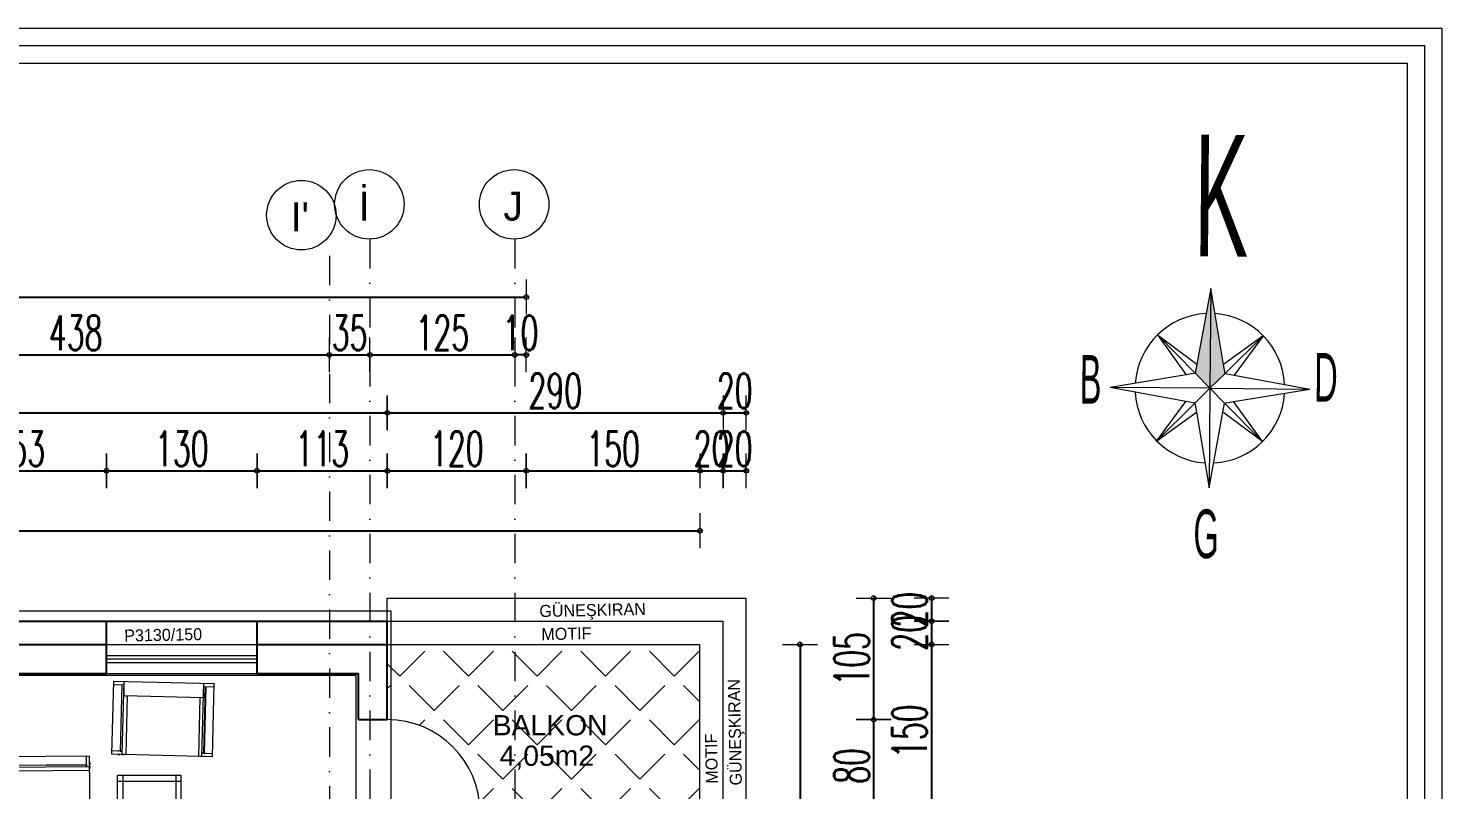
# Model space of a CAD drawing. Header units: millimetres. Extents: x -16104 to 67872, y -88009 to 12107.
# Drawn here: x 23420 to 24640, y -5610 to -4952 of the extents above; entities that cross this region are included whole.
import ezdxf

# ---------------------------------------------------------------- set-up
doc = ezdxf.new("R2010")
doc.units = ezdxf.units.MM
doc.linetypes.add('ACAD_ISO07W100', pattern=[3, 0, -3])
doc.linetypes.add('DASHDOTX2', pattern=[50.8, 25.4, -12.7, 0, -12.7])
doc.layers.get('0').update_dxf_attribs({"color": 241})
for name, color, linetype, lineweight in [('AKS', 1, 'ACAD_ISO07W100', 5), ('akslar', 144, 'Continuous', 20), ('bacas', 11, 'Continuous', 5), ('balkon', 6, 'Continuous', 5), ('c05', 32, 'Continuous', 13), ('duvar', 123, 'Continuous', 25), ('emsal&kolon', 1, 'Continuous', 5), ('kapı', 3, 'Continuous', 5), ('MEKAN ADI', 31, 'Continuous', 5), ('OLCU', 54, 'Continuous', 13), ('PAFTA ADI', 41, 'Continuous', 5), ('pencere', 5, 'Continuous', 5), ('POZ', 36, 'Continuous', 18), ('SıVA', 40, 'Continuous', 9), ('tefriş', 30, 'Continuous', 5), ('ÇİZGİ', 253, 'Continuous', 18), ('ÖLÇÜ', 252, 'Continuous', 20)]:
    doc.layers.add(name, color=color, linetype=linetype, lineweight=lineweight)
doc.styles.add('DIM', font='Txttw.shx', dxfattribs={"width": 0.6})
doc.styles.add('M2', font='stylu.ttf', dxfattribs={"height": 10})
doc.styles.add('MEKAN ADI', font='stylu.ttf', dxfattribs={"width": 0.5, "height": 25})
doc.dimstyles.new('50', dxfattribs={"dimscale": 0, "dimtxt": 30, "dimasz": 1, "dimexe": 0, "dimexo": 2, "dimgap": 4, "dimtad": 1, "dimdec": 0, "dimzin": 0, "dimdsep": 46, "dimtxsty": 'DIM', "dimblk1": 'DOT', "dimblk2": 'DOT', "dimsah": 1, "dimcen": 1.5, "dimdle": 3, "dimse1": 1, "dimse2": 1, "dimclrd": 256, "dimclre": 9, "dimclrt": 256, "dimadec": 0, "dimazin": 0, "dimtfac": 0.24, "dimtdec": 0, "dimtix": 1, "dimtmove": 2, "dimatfit": 3, "dimldrblk": 'DOT', "dimfxl": 0, "dimtolj": 1, "dimtzin": 15, "dimarcsym": 0})

# ---------------------------------------------------------------- blocks, each defined once
blk = doc.blocks.new('DOT')
for p, q in [((0, 15), (0, -15)), ((-2, 0), (0, 0)), ((2, 0), (0, 0))]:
    blk.add_line(p, q)
blk.add_circle((0, 0), 2)
blk = doc.blocks.new('*D7012')
at = {"layer": 'Defpoints', "color": 0, "transparency": 16777216}
for p in [(23617.3, -5334.6), (23487.3, -5384.6), (23617.3, -5384.6)]:
    blk.add_point(p, dxfattribs=at)
at = {"layer": 'OLCU', "lineweight": -2, "transparency": 16777216}
blk.add_line((23488.3, -5334.6), (23616.3, -5334.6), dxfattribs=at)
at = {"layer": 'OLCU', "lineweight": -2, "transparency": 16777216, "rotation": 180}
blk.add_blockref('DOT', (23487.3, -5334.6), dxfattribs=at)
at = {"layer": 'OLCU', "lineweight": -2, "transparency": 16777216}
blk.add_blockref('DOT', (23617.3, -5334.6), dxfattribs=at)
at = {"layer": 'OLCU', "transparency": 16777216, "insert": (23552.3, -5315.6), "char_height": 30, "attachment_point": 5, "style": 'DIM'}
blk.add_mtext('\\A1;130', dxfattribs=at)
blk = doc.blocks.new('*D7013')
at = {"layer": 'Defpoints', "color": 0, "transparency": 16777216}
for p in [(23729.8, -5334.6), (23617.3, -5384.6), (23729.8, -5384.6)]:
    blk.add_point(p, dxfattribs=at)
at = {"layer": 'OLCU', "lineweight": -2, "transparency": 16777216}
blk.add_line((23618.3, -5334.6), (23728.8, -5334.6), dxfattribs=at)
at = {"layer": 'OLCU', "lineweight": -2, "transparency": 16777216, "rotation": 180}
blk.add_blockref('DOT', (23617.3, -5334.6), dxfattribs=at)
at = {"layer": 'OLCU', "lineweight": -2, "transparency": 16777216}
blk.add_blockref('DOT', (23729.8, -5334.6), dxfattribs=at)
at = {"layer": 'OLCU', "transparency": 16777216, "insert": (23673.6, -5315.6), "char_height": 30, "attachment_point": 5, "style": 'DIM'}
blk.add_mtext('\\A1;113', dxfattribs=at)
blk = doc.blocks.new('*D7014')
at = {"layer": 'Defpoints', "color": 0, "transparency": 16777216}
for p in [(21919.8, -5284.6), (23729.8, -5284.6), (23729.8, -5319.6)]:
    blk.add_point(p, dxfattribs=at)
at = {"layer": 'OLCU', "lineweight": -2, "transparency": 16777216}
blk.add_line((21920.8, -5284.6), (23728.8, -5284.6), dxfattribs=at)
at = {"layer": 'OLCU', "lineweight": -2, "transparency": 16777216, "rotation": 180}
blk.add_blockref('DOT', (21919.8, -5284.6), dxfattribs=at)
at = {"layer": 'OLCU', "lineweight": -2, "transparency": 16777216}
blk.add_blockref('DOT', (23729.8, -5284.6), dxfattribs=at)
at = {"layer": 'OLCU', "transparency": 16777216, "insert": (22824.8, -5265.6), "char_height": 30, "attachment_point": 5, "style": 'DIM'}
blk.add_mtext('\\A1;1810', dxfattribs=at)
blk = doc.blocks.new('*D7021')
at = {"layer": 'Defpoints', "color": 0, "transparency": 16777216}
for p in [(23241.8, -5234.6), (23679.7, -5234.6), (23679.7, -5234.6)]:
    blk.add_point(p, dxfattribs=at)
at = {"layer": 'OLCU', "lineweight": -2, "transparency": 16777216}
blk.add_line((23242.8, -5234.6), (23678.7, -5234.6), dxfattribs=at)
at = {"layer": 'OLCU', "lineweight": -2, "transparency": 16777216, "rotation": 180}
blk.add_blockref('DOT', (23241.8, -5234.6), dxfattribs=at)
at = {"layer": 'OLCU', "lineweight": -2, "transparency": 16777216}
blk.add_blockref('DOT', (23679.7, -5234.6), dxfattribs=at)
at = {"layer": 'OLCU', "transparency": 16777216, "insert": (23460.7, -5215.6), "char_height": 30, "attachment_point": 5, "style": 'DIM'}
blk.add_mtext('\\A1;438', dxfattribs=at)
blk = doc.blocks.new('*D7022')
at = {"layer": 'Defpoints', "color": 0, "transparency": 16777216}
for p in [(23714.8, -5234.6), (23839.8, -5234.6), (23839.8, -5234.6)]:
    blk.add_point(p, dxfattribs=at)
at = {"layer": 'OLCU', "lineweight": -2, "transparency": 16777216}
blk.add_line((23715.8, -5234.6), (23838.8, -5234.6), dxfattribs=at)
at = {"layer": 'OLCU', "lineweight": -2, "transparency": 16777216, "rotation": 180}
blk.add_blockref('DOT', (23714.8, -5234.6), dxfattribs=at)
at = {"layer": 'OLCU', "lineweight": -2, "transparency": 16777216}
blk.add_blockref('DOT', (23839.8, -5234.6), dxfattribs=at)
at = {"layer": 'OLCU', "transparency": 16777216, "insert": (23777.3, -5215.6), "char_height": 30, "attachment_point": 5, "style": 'DIM'}
blk.add_mtext('\\A1;125', dxfattribs=at)
blk = doc.blocks.new('*D7023')
at = {"layer": 'Defpoints', "color": 0, "transparency": 16777216}
for p in [(23839.8, -5234.6), (23849.8, -5269.6), (23839.8, -6316.8)]:
    blk.add_point(p, dxfattribs=at)
at = {"layer": 'OLCU', "lineweight": -2, "transparency": 16777216}
for p, q in [((23838.8, -5234.6), (23837.8, -5234.6)), ((23849.8, -5234.6), (23839.8, -5234.6)), ((23850.8, -5234.6), (23851.8, -5234.6))]:
    blk.add_line(p, q, dxfattribs=at)
blk.add_blockref('DOT', (23839.8, -5234.6), dxfattribs=at)
at = {"layer": 'OLCU', "lineweight": -2, "transparency": 16777216, "rotation": 180}
blk.add_blockref('DOT', (23849.8, -5234.6), dxfattribs=at)
at = {"layer": 'OLCU', "transparency": 16777216, "insert": (23844.8, -5215.6), "char_height": 30, "attachment_point": 5, "style": 'DIM'}
blk.add_mtext('\\A1;10', dxfattribs=at)
blk = doc.blocks.new('*D7024')
at = {"layer": 'Defpoints', "color": 0, "transparency": 16777216}
for p in [(23849.8, -5184.6), (21799.8, -5219.6), (23849.8, -5219.6)]:
    blk.add_point(p, dxfattribs=at)
at = {"layer": 'OLCU', "lineweight": -2, "transparency": 16777216}
blk.add_line((21800.8, -5184.6), (23848.8, -5184.6), dxfattribs=at)
at = {"layer": 'OLCU', "lineweight": -2, "transparency": 16777216, "rotation": 180}
blk.add_blockref('DOT', (21799.8, -5184.6), dxfattribs=at)
at = {"layer": 'OLCU', "lineweight": -2, "transparency": 16777216}
blk.add_blockref('DOT', (23849.8, -5184.6), dxfattribs=at)
at = {"layer": 'OLCU', "transparency": 16777216, "insert": (22824.8, -5165.6), "char_height": 30, "attachment_point": 5, "style": 'DIM'}
blk.add_mtext('\\A1;2050', dxfattribs=at)
blk = doc.blocks.new('*D7050')
at = {"layer": 'Defpoints', "color": 0, "transparency": 16777216}
for p in [(24099.8, -5549.6), (24149.8, -5549.6), (24099.8, -5629.6)]:
    blk.add_point(p, dxfattribs=at)
at = {"layer": 'OLCU', "lineweight": -2, "transparency": 16777216}
blk.add_line((24149.8, -5628.6), (24149.8, -5550.6), dxfattribs=at)
for p, rotation in [((24149.8, -5549.6), 90), ((24149.8, -5629.6), 270)]:
    blk.add_blockref('DOT', p, dxfattribs=dict(at, rotation=rotation))
at = {"layer": 'OLCU', "transparency": 16777216, "insert": (24130.8, -5589.6), "char_height": 30, "attachment_point": 5, "rotation": 90, "style": 'DIM'}
blk.add_mtext('\\A1;80', dxfattribs=at)
blk = doc.blocks.new('*D7051')
at = {"layer": 'Defpoints', "color": 0, "transparency": 16777216}
for p in [(24099.8, -5444.6), (24149.8, -5444.6), (24099.8, -5549.6)]:
    blk.add_point(p, dxfattribs=at)
at = {"layer": 'OLCU', "lineweight": -2, "transparency": 16777216}
blk.add_line((24149.8, -5548.6), (24149.8, -5445.6), dxfattribs=at)
for p, rotation in [((24149.8, -5444.6), 90), ((24149.8, -5549.6), 270)]:
    blk.add_blockref('DOT', p, dxfattribs=dict(at, rotation=rotation))
at = {"layer": 'OLCU', "transparency": 16777216, "insert": (24130.8, -5497.1), "char_height": 30, "attachment_point": 5, "rotation": 90, "style": 'DIM'}
blk.add_mtext('\\A1;105', dxfattribs=at)
blk = doc.blocks.new('*D7052')
at = {"layer": 'Defpoints', "color": 0, "transparency": 16777216}
for p in [(24099.8, -5444.6), (24099.8, -5464.6), (24199.8, -5464.6)]:
    blk.add_point(p, dxfattribs=at)
at = {"layer": 'OLCU', "lineweight": -2, "transparency": 16777216}
for p, q in [((24199.8, -5443.6), (24199.8, -5442.6)), ((24199.8, -5444.6), (24199.8, -5464.6)), ((24199.8, -5465.6), (24199.8, -5466.6))]:
    blk.add_line(p, q, dxfattribs=at)
for p, rotation in [((24199.8, -5444.6), 270), ((24199.8, -5464.6), 90)]:
    blk.add_blockref('DOT', p, dxfattribs=dict(at, rotation=rotation))
at = {"layer": 'OLCU', "transparency": 16777216, "insert": (24180.8, -5454.6), "char_height": 30, "attachment_point": 5, "rotation": 90, "style": 'DIM'}
blk.add_mtext('\\A1;20', dxfattribs=at)
blk = doc.blocks.new('*D7053')
at = {"layer": 'Defpoints', "color": 0, "transparency": 16777216}
for p in [(24101.2, -5484.6), (24099.8, -5634.6), (24199.8, -5634.6)]:
    blk.add_point(p, dxfattribs=at)
at = {"layer": 'OLCU', "lineweight": -2, "transparency": 16777216}
blk.add_line((24199.8, -5485.6), (24199.8, -5633.6), dxfattribs=at)
for p, rotation in [((24199.8, -5484.6), 90), ((24199.8, -5634.6), 270)]:
    blk.add_blockref('DOT', p, dxfattribs=dict(at, rotation=rotation))
at = {"layer": 'OLCU', "transparency": 16777216, "insert": (24180.8, -5559.6), "char_height": 30, "attachment_point": 5, "rotation": 90, "style": 'DIM'}
blk.add_mtext('\\A1;150', dxfattribs=at)
blk = doc.blocks.new('*D7076')
at = {"layer": 'Defpoints', "color": 0, "transparency": 16777216}
for p in [(23729.8, -5284.6), (24019.8, -5284.6), (24019.8, -5284.6)]:
    blk.add_point(p, dxfattribs=at)
at = {"layer": 'OLCU', "lineweight": -2, "transparency": 16777216}
blk.add_line((23730.8, -5284.6), (24018.8, -5284.6), dxfattribs=at)
at = {"layer": 'OLCU', "lineweight": -2, "transparency": 16777216, "rotation": 180}
blk.add_blockref('DOT', (23729.8, -5284.6), dxfattribs=at)
at = {"layer": 'OLCU', "lineweight": -2, "transparency": 16777216}
blk.add_blockref('DOT', (24019.8, -5284.6), dxfattribs=at)
at = {"layer": 'OLCU', "transparency": 16777216, "insert": (23874.8, -5265.6), "char_height": 30, "attachment_point": 5, "style": 'DIM'}
blk.add_mtext('\\A1;290', dxfattribs=at)
blk = doc.blocks.new('*D7077')
at = {"layer": 'Defpoints', "color": 0, "transparency": 16777216}
for p in [(24019.8, -5284.6), (24039.8, -5284.6), (24039.8, -5284.6)]:
    blk.add_point(p, dxfattribs=at)
at = {"layer": 'OLCU', "lineweight": -2, "transparency": 16777216}
for p, q in [((24018.8, -5284.6), (24017.8, -5284.6)), ((24019.8, -5284.6), (24039.8, -5284.6)), ((24040.8, -5284.6), (24041.8, -5284.6))]:
    blk.add_line(p, q, dxfattribs=at)
blk.add_blockref('DOT', (24019.8, -5284.6), dxfattribs=at)
at = {"layer": 'OLCU', "lineweight": -2, "transparency": 16777216, "rotation": 180}
blk.add_blockref('DOT', (24039.8, -5284.6), dxfattribs=at)
at = {"layer": 'OLCU', "transparency": 16777216, "insert": (24029.8, -5265.6), "char_height": 30, "attachment_point": 5, "style": 'DIM'}
blk.add_mtext('\\A1;20', dxfattribs=at)
blk = doc.blocks.new('*D7078')
at = {"layer": 'Defpoints', "color": 0, "transparency": 16777216}
for p in [(23729.8, -5334.6), (23849.8, -5334.6), (23849.8, -5334.6)]:
    blk.add_point(p, dxfattribs=at)
at = {"layer": 'OLCU', "lineweight": -2, "transparency": 16777216}
blk.add_line((23730.8, -5334.6), (23848.8, -5334.6), dxfattribs=at)
at = {"layer": 'OLCU', "lineweight": -2, "transparency": 16777216, "rotation": 180}
blk.add_blockref('DOT', (23729.8, -5334.6), dxfattribs=at)
at = {"layer": 'OLCU', "lineweight": -2, "transparency": 16777216}
blk.add_blockref('DOT', (23849.8, -5334.6), dxfattribs=at)
at = {"layer": 'OLCU', "transparency": 16777216, "insert": (23789.8, -5315.6), "char_height": 30, "attachment_point": 5, "style": 'DIM'}
blk.add_mtext('\\A1;120', dxfattribs=at)
blk = doc.blocks.new('*D7080')
at = {"layer": 'Defpoints', "color": 0, "transparency": 16777216}
for p in [(23334.8, -5334.6), (23487.3, -5334.6), (23487.3, -5334.6)]:
    blk.add_point(p, dxfattribs=at)
at = {"layer": 'OLCU', "lineweight": -2, "transparency": 16777216}
blk.add_line((23335.8, -5334.6), (23486.3, -5334.6), dxfattribs=at)
at = {"layer": 'OLCU', "lineweight": -2, "transparency": 16777216, "rotation": 180}
blk.add_blockref('DOT', (23334.8, -5334.6), dxfattribs=at)
at = {"layer": 'OLCU', "lineweight": -2, "transparency": 16777216}
blk.add_blockref('DOT', (23487.3, -5334.6), dxfattribs=at)
at = {"layer": 'OLCU', "transparency": 16777216, "insert": (23411.1, -5315.6), "char_height": 30, "attachment_point": 5, "style": 'DIM'}
blk.add_mtext('\\A1;153', dxfattribs=at)
blk = doc.blocks.new('NEWBLOCK4')
at = {"layer": 'bacas'}
for p, q in [((-0.851, 0.589), (-0.851, 2.087)), ((-0.093, 2.087), (-0.851, 2.087)), ((-0.821, 2.087), (-0.821, 1.997)), ((-0.121, 1.997), (-0.121, 2.087)), ((-0.093, 2.087), (-0.093, 0.589)), ((-0.093, 1.997), (-0.851, 1.997)), ((-0.841, 1.997), (-0.838, 1.997)), ((-0.833, 1.997), (-0.831, 1.997)), ((-0.821, 2.017), (-0.121, 2.017)), ((-0.121, 2.012), (-0.821, 2.012)), ((-0.796, 1.997), (-0.793, 1.997)), ((-0.788, 1.997), (-0.786, 1.997)), ((-0.781, 1.997), (-0.778, 1.997)), ((-0.773, 1.997), (-0.771, 1.997)), ((-0.768, 1.997), (-0.763, 1.997)), ((-0.761, 1.997), (-0.758, 1.997)), ((-0.756, 1.997), (-0.753, 1.997)), ((-0.751, 1.997), (-0.748, 1.997)), ((-0.746, 1.997), (-0.743, 1.997)), ((-0.741, 1.997), (-0.738, 1.997)), ((-0.736, 1.997), (-0.733, 1.997)), ((-0.731, 1.997), (-0.728, 1.997)), ((-0.726, 1.997), (-0.726, 0.679)), ((-0.726, 1.997), (-0.726, 1.994)), ((-0.726, 1.982), (-0.726, 1.967)), ((-0.726, 1.967), (-0.093, 1.967)), ((-0.121, 2.027), (-0.121, 2.034)), ((-0.121, 2.017), (-0.121, 2.002)), ((-0.121, 2.014), (-0.121, 2.012)), ((-0.093, 2.034), (-0.093, 2.014)), ((-0.093, 2.002), (-0.093, 1.982)), ((-0.093, 1.994), (-0.093, 1.997)), ((-0.851, 1.337), (-0.093, 1.337)), ((-0.093, 1.343), (-0.726, 1.343)), ((-0.093, 1.332), (-0.726, 1.332)), ((-0.093, 0.679), (-0.851, 0.679)), ((-0.841, 0.679), (-0.838, 0.679)), ((-0.833, 0.679), (-0.831, 0.679)), ((-0.821, 0.589), (-0.821, 0.679)), ((-0.121, 0.664), (-0.821, 0.664)), ((-0.821, 0.659), (-0.121, 0.659)), ((-0.796, 0.679), (-0.793, 0.679)), ((-0.788, 0.679), (-0.786, 0.679)), ((-0.781, 0.679), (-0.778, 0.679)), ((-0.773, 0.679), (-0.771, 0.679)), ((-0.768, 0.679), (-0.763, 0.679)), ((-0.761, 0.679), (-0.758, 0.679)), ((-0.756, 0.679), (-0.753, 0.679)), ((-0.751, 0.679), (-0.748, 0.679)), ((-0.746, 0.679), (-0.743, 0.679)), ((-0.741, 0.679), (-0.738, 0.679)), ((-0.736, 0.679), (-0.733, 0.679)), ((-0.731, 0.679), (-0.728, 0.679)), ((-0.726, 0.694), (-0.726, 0.709)), ((-0.726, 0.709), (-0.093, 0.709)), ((-0.726, 0.679), (-0.726, 0.682)), ((-0.121, 0.679), (-0.121, 0.589)), ((-0.121, 0.659), (-0.121, 0.674)), ((-0.121, 0.662), (-0.121, 0.664)), ((-0.121, 0.649), (-0.121, 0.642)), ((-0.093, 0.674), (-0.093, 0.694)), ((-0.093, 0.682), (-0.093, 0.679)), ((-0.093, 0.642), (-0.093, 0.662)), ((-0.093, 0.589), (-0.851, 0.589))]:
    blk.add_line(p, q, dxfattribs=at)
blk = doc.blocks.new('NEWBLOCK5')
at = {"layer": 'bacas'}
for p, q in [((1.47, -0.196), (0.373, -0.196)), ((0.373, -0.196), (0.373, -0.749)), ((0.423, -0.196), (0.423, -0.749)), ((1.42, -0.196), (1.42, -0.749)), ((1.47, -0.749), (1.47, -0.196)), ((0.373, -0.246), (1.47, -0.246)), ((1.47, -0.701), (0.373, -0.701)), ((0.373, -0.749), (1.47, -0.749))]:
    blk.add_line(p, q, dxfattribs=at)
blk = doc.blocks.new('tekli.')
at = {"layer": 'bacas'}
for p, q in [((43.4, 0), (-43.4, 0)), ((-43.4, 0), (-43.4, -63.2)), ((-38.2, 0), (-36.2, 0)), ((-34.9, 0), (-32.9, 0)), ((-34.2, 0), (-34.4, 0)), ((-34.4, 0), (-34.4, -63.2)), ((-31.4, -50.7), (-31.4, 0)), ((31.4, -50.7), (31.4, 0)), ((34.9, 0), (32.9, 0)), ((34.2, 0), (34.4, 0)), ((34.4, 0), (34.4, -63.2)), ((38.2, 0), (36.2, 0)), ((43.4, 0), (43.4, -63.2)), ((-34.4, -2.8), (-43.4, -2.8)), ((-37.4, -2.8), (-38.2, -2.8)), ((-36.4, -60.2), (-36.4, -2.8)), ((-36.4, -2.8), (-34.9, -2.8)), ((-36.2, -2.8), (-35.9, -2.8)), ((-35.9, -2.8), (-35.9, -60.2)), ((34.4, -2.8), (43.4, -2.8)), ((36.4, -2.8), (34.9, -2.8)), ((35.9, -2.8), (35.9, -60.2)), ((36.2, -2.8), (35.9, -2.8)), ((36.4, -60.2), (36.4, -2.8)), ((37.4, -2.8), (38.2, -2.8)), ((-43.4, -60.2), (-34.4, -60.2)), ((34.4, -50.7), (-34.4, -50.7)), ((-34.4, -50.7), (-34.2, -50.7)), ((-34.4, -51.2), (-34.4, -50.9)), ((-34.4, -51.7), (-34.4, -51.4)), ((-34.4, -52.2), (-34.4, -51.9)), ((-34.4, -52.7), (-34.4, -52.4)), ((-34.4, -53.2), (-34.4, -52.9)), ((-34.4, -53.7), (-34.4, -53.4)), ((-34.4, -54.2), (-34.4, -53.9)), ((-34.4, -54.9), (-34.4, -54.4)), ((-34.4, -55.4), (-34.4, -55.2)), ((-34.4, -56.2), (-34.4, -55.9)), ((-34.4, -56.9), (-34.4, -56.7)), ((-34.4, -57.7), (-34.4, -57.4)), ((-32.9, -50.7), (-31.4, -50.7)), ((32.9, -50.7), (31.4, -50.7)), ((34.4, -50.7), (34.2, -50.7)), ((34.4, -51.2), (34.4, -50.9)), ((34.4, -51.7), (34.4, -51.4)), ((34.4, -52.2), (34.4, -51.9)), ((34.4, -52.7), (34.4, -52.4)), ((34.4, -53.2), (34.4, -52.9)), ((34.4, -53.7), (34.4, -53.4)), ((34.4, -54.2), (34.4, -53.9)), ((34.4, -54.9), (34.4, -54.4)), ((34.4, -55.4), (34.4, -55.2)), ((34.4, -56.2), (34.4, -55.9)), ((34.4, -56.9), (34.4, -56.7)), ((34.4, -57.7), (34.4, -57.4)), ((43.4, -60.2), (34.4, -60.2)), ((-43.4, -63.2), (43.4, -63.2)), ((-34.4, -61.4), (-34.4, -61.2)), ((-34.4, -62.2), (-34.4, -61.9)), ((34.4, -61.4), (34.4, -61.2)), ((34.4, -62.2), (34.4, -61.9))]:
    blk.add_line(p, q, dxfattribs=at)
blk = doc.blocks.new('*D7112')
at = {"layer": 'Defpoints', "color": 0, "transparency": 16777216}
for p in [(21649.8, -5386.4), (23999.8, -5386.4), (23999.8, -5386.4)]:
    blk.add_point(p, dxfattribs=at)
at = {"layer": 'OLCU', "lineweight": -2, "transparency": 16777216}
blk.add_line((21650.8, -5386.4), (23998.8, -5386.4), dxfattribs=at)
at = {"layer": 'OLCU', "lineweight": -2, "transparency": 16777216, "rotation": 180}
blk.add_blockref('DOT', (21649.8, -5386.4), dxfattribs=at)
at = {"layer": 'OLCU', "lineweight": -2, "transparency": 16777216}
blk.add_blockref('DOT', (23999.8, -5386.4), dxfattribs=at)
at = {"layer": 'OLCU', "transparency": 16777216, "insert": (22824.8, -5367.4), "char_height": 30, "attachment_point": 5, "style": 'DIM'}
blk.add_mtext('\\A1;2350', dxfattribs=at)
blk = doc.blocks.new('*D7115')
at = {"layer": 'Defpoints', "color": 0, "transparency": 16777216}
for p in [(24086.2, -5484.6), (24086.2, -7594.1), (24086.2, -7594.1)]:
    blk.add_point(p, dxfattribs=at)
at = {"layer": 'OLCU', "lineweight": -2, "transparency": 16777216}
blk.add_line((24086.2, -5485.6), (24086.2, -7593.1), dxfattribs=at)
for p, rotation in [((24086.2, -5484.6), 90), ((24086.2, -7594.1), 270)]:
    blk.add_blockref('DOT', p, dxfattribs=dict(at, rotation=rotation))
at = {"layer": 'OLCU', "transparency": 16777216, "insert": (24067.2, -6539.3), "char_height": 30, "attachment_point": 5, "rotation": 90, "style": 'DIM'}
blk.add_mtext('\\A1;2110', dxfattribs=at)
blk = doc.blocks.new('*D7119')
at = {"layer": 'Defpoints', "color": 0, "transparency": 16777216}
for p in [(23849.8, -5334.6), (23999.8, -5334.6), (23999.8, -5334.6)]:
    blk.add_point(p, dxfattribs=at)
at = {"layer": 'OLCU', "lineweight": -2, "transparency": 16777216}
blk.add_line((23850.8, -5334.6), (23998.8, -5334.6), dxfattribs=at)
at = {"layer": 'OLCU', "lineweight": -2, "transparency": 16777216, "rotation": 180}
blk.add_blockref('DOT', (23849.8, -5334.6), dxfattribs=at)
at = {"layer": 'OLCU', "lineweight": -2, "transparency": 16777216}
blk.add_blockref('DOT', (23999.8, -5334.6), dxfattribs=at)
at = {"layer": 'OLCU', "transparency": 16777216, "insert": (23924.8, -5315.6), "char_height": 30, "attachment_point": 5, "style": 'DIM'}
blk.add_mtext('\\A1;150', dxfattribs=at)
blk = doc.blocks.new('*D7120')
at = {"layer": 'Defpoints', "color": 0, "transparency": 16777216}
for p in [(23999.8, -5334.6), (24019.8, -5334.6), (24019.8, -5334.6)]:
    blk.add_point(p, dxfattribs=at)
at = {"layer": 'OLCU', "lineweight": -2, "transparency": 16777216}
for p, q in [((23998.8, -5334.6), (23997.8, -5334.6)), ((23999.8, -5334.6), (24019.8, -5334.6)), ((24020.8, -5334.6), (24021.8, -5334.6))]:
    blk.add_line(p, q, dxfattribs=at)
blk.add_blockref('DOT', (23999.8, -5334.6), dxfattribs=at)
at = {"layer": 'OLCU', "lineweight": -2, "transparency": 16777216, "rotation": 180}
blk.add_blockref('DOT', (24019.8, -5334.6), dxfattribs=at)
at = {"layer": 'OLCU', "transparency": 16777216, "insert": (24009.8, -5315.6), "char_height": 30, "attachment_point": 5, "style": 'DIM'}
blk.add_mtext('\\A1;20', dxfattribs=at)
blk = doc.blocks.new('*D7121')
at = {"layer": 'Defpoints', "color": 0, "transparency": 16777216}
for p in [(24019.8, -5334.6), (24039.8, -5334.6), (24039.8, -5334.6)]:
    blk.add_point(p, dxfattribs=at)
at = {"layer": 'OLCU', "lineweight": -2, "transparency": 16777216}
for p, q in [((24018.8, -5334.6), (24017.8, -5334.6)), ((24019.8, -5334.6), (24039.8, -5334.6)), ((24040.8, -5334.6), (24041.8, -5334.6))]:
    blk.add_line(p, q, dxfattribs=at)
blk.add_blockref('DOT', (24019.8, -5334.6), dxfattribs=at)
at = {"layer": 'OLCU', "lineweight": -2, "transparency": 16777216, "rotation": 180}
blk.add_blockref('DOT', (24039.8, -5334.6), dxfattribs=at)
at = {"layer": 'OLCU', "transparency": 16777216, "insert": (24029.8, -5315.6), "char_height": 30, "attachment_point": 5, "style": 'DIM'}
blk.add_mtext('\\A1;20', dxfattribs=at)
blk = doc.blocks.new('*D7126')
at = {"layer": 'Defpoints', "color": 0, "transparency": 16777216}
for p in [(24099.8, -5464.6), (24099.8, -5484.6), (24199.8, -5484.6)]:
    blk.add_point(p, dxfattribs=at)
at = {"layer": 'OLCU', "lineweight": -2, "transparency": 16777216}
for p, q in [((24199.8, -5463.6), (24199.8, -5462.6)), ((24199.8, -5464.6), (24199.8, -5484.6)), ((24199.8, -5485.6), (24199.8, -5486.6))]:
    blk.add_line(p, q, dxfattribs=at)
for p, rotation in [((24199.8, -5464.6), 270), ((24199.8, -5484.6), 90)]:
    blk.add_blockref('DOT', p, dxfattribs=dict(at, rotation=rotation))
at = {"layer": 'OLCU', "transparency": 16777216, "insert": (24180.8, -5474.6), "char_height": 30, "attachment_point": 5, "rotation": 90, "style": 'DIM'}
blk.add_mtext('\\A1;20', dxfattribs=at)
blk = doc.blocks.new('*D7145')
at = {"layer": 'Defpoints', "color": 0, "transparency": 16777216}
for p in [(23679.7, -5234.6), (23714.8, -5234.6), (23714.8, -5234.6)]:
    blk.add_point(p, dxfattribs=at)
at = {"layer": 'OLCU', "lineweight": -2, "transparency": 16777216}
for p, q in [((23678.7, -5234.6), (23677.7, -5234.6)), ((23679.7, -5234.6), (23714.8, -5234.6)), ((23715.8, -5234.6), (23716.8, -5234.6))]:
    blk.add_line(p, q, dxfattribs=at)
blk.add_blockref('DOT', (23679.7, -5234.6), dxfattribs=at)
at = {"layer": 'OLCU', "lineweight": -2, "transparency": 16777216, "rotation": 180}
blk.add_blockref('DOT', (23714.8, -5234.6), dxfattribs=at)
at = {"layer": 'OLCU', "transparency": 16777216, "insert": (23697.2, -5215.6), "char_height": 30, "attachment_point": 5, "style": 'DIM'}
blk.add_mtext('\\A1;35', dxfattribs=at)

msp = doc.modelspace()

# ---------------------------------------------------------------- hatches: boundary and pattern name
at = {"layer": 'ÇİZGİ'}
h = msp.add_hatch(color=256, dxfattribs=at)
h.paths.add_polyline_path([(24440.2, -5263.4), (24453.3, -5250.6), (24452, -5242.8), (24441, -5177.3)])
h.paths.add_polyline_path([(24441, -5177.3), (24428.9, -5242.7), (24427.5, -5250.4), (24440.2, -5263.4)])
at = {"layer": 'ÖLÇÜ'}
h = msp.add_hatch(dxfattribs=at)
h.set_pattern_fill('ANGLE,_O', color=256, scale=6, angle=45)
h.set_pattern_definition([(45, (7204.273, 0), (-29.63485, 29.63485), [30.48, -11.43]), (135, (7204.273, 0), (-29.63485, -29.63485), [30.48, -11.43])])
h.paths.add_polyline_path([(23999.8, -5484.6), (23839.8, -5484.6), (23839.8, -5634.6), (23849.8, -5634.6), (23999.8, -5634.6)])
h.paths.add_polyline_path([(23839.8, -5484.6), (23729.8, -5484.6), (23729.8, -5549.6, -0.414214), (23809.8, -5629.6), (23729.8, -5629.6), (23729.8, -5634.6), (23839.8, -5634.6)])
h.paths.add_polyline_path([(23822.4, -5567.3), (23911.1, -5567.3), (23911.1, -5597.1), (23822.4, -5597.1)], flags=9)
h.paths.add_polyline_path([(23820.3, -5540.9), (23924.4, -5540.9), (23924.4, -5567.7), (23820.3, -5567.7)], flags=9)

# ---------------------------------------------------------------- linework, layer by layer
at = {"layer": 'AKS', "linetype": 'ByBlock'}
for centre in [(23714.3, -5104.6), (23839.3, -5104.6), (23655.6, -5113.9)]:
    msp.add_circle(centre, 30, dxfattribs=at)
at = {"layer": 'akslar', "linetype": 'DASHDOTX2'}
for p, q in [((23714.8, -5134.6), (23714.8, -7944.1)), ((23839.8, -5134.6), (23839.8, -7944.1)), ((23679.8, -5149), (23679.8, -7958.5))]:
    msp.add_line(p, q, dxfattribs=at)
at = {"layer": 'balkon'}
for p, q in [((23729.8, -5444.6), (24039.8, -5444.6)), ((23729.8, -5464.6), (23729.8, -5444.6)), ((24039.8, -5634.6), (24039.8, -5444.6)), ((23729.8, -5464.6), (24019.8, -5464.6)), ((24019.8, -5634.6), (24019.8, -5464.6)), ((23729.8, -5484.6), (23999.8, -5484.6)), ((23999.8, -5634.6), (23999.8, -5484.6))]:
    msp.add_line(p, q, dxfattribs=at)
at = {"layer": 'c05'}
for points in [[(24640.4, -8120), (24640.4, -8330.3), (21110.1, -8330.3), (21110.1, -4952.5), (24640.4, -4952.5), (24640.4, -6808.6)], [(24625.4, -8120), (24625.4, -8315.3), (21125.1, -8315.3), (21125.1, -4967.5), (24625.4, -4967.5), (24625.4, -6808.6)], [(24610.4, -8120), (24610.4, -8300.3), (21140.1, -8300.3), (21140.1, -4982.5), (24610.4, -4982.5), (24610.4, -6808.6)]]:
    msp.add_lwpolyline(points, dxfattribs=at)
at = {"layer": 'duvar'}
for p, q in [((22032.3, -5464.6), (23617.3, -5464.6)), ((23334.8, -5464.6), (23487.3, -5464.6)), ((23487.3, -5509.6), (23487.3, -5464.6)), ((23617.3, -5464.6), (23729.8, -5464.6)), ((23617.3, -5509.6), (23617.3, -5464.6)), ((23729.8, -5484.6), (23729.8, -5464.6)), ((23334.8, -5484.6), (23487.3, -5484.6)), ((23617.3, -5484.6), (23729.8, -5484.6)), ((23729.8, -5549.6), (23729.8, -5484.6)), ((23399.8, -5509.6), (23487.3, -5509.6)), ((23617.3, -5509.6), (23704.8, -5509.6)), ((23704.8, -5549.6), (23704.8, -5509.6)), ((23704.8, -5549.6), (23704.8, -5510.6)), ((23704.8, -5549.6), (23729.8, -5549.6))]:
    msp.add_line(p, q, dxfattribs=at)
at = {"layer": 'kapı'}
msp.add_arc((23729.8, -5629.6), 80, 0, 90, dxfattribs=at)
at = {"layer": 'pencere'}
for p, q in [((23487.3, -5484.6), (23617.3, -5484.6)), ((23487.3, -5484.6), (23617.3, -5484.6)), ((23487.3, -5494.1), (23617.3, -5494.1)), ((23487.3, -5497.1), (23617.3, -5497.1)), ((23487.3, -5500.1), (23617.3, -5500.1)), ((23487.3, -5509.6), (23617.3, -5509.6))]:
    msp.add_line(p, q, dxfattribs=at)
at = {"layer": 'SıVA'}
for points in [[(23389.8, -6842.6), (23389.8, -7357.1), (23254.8, -7357.1), (23254.8, -7617.1), (22472.8, -7617.1), (22472.8, -7447.1), (22252.8, -7447.1), (22252.8, -6592.6), (21790.8, -6592.6), (21790.8, -6077.9), (21620.8, -6077.9), (21620.8, -5625.6), (21910.8, -5625.6), (21910.8, -5455.6), (23732.8, -5455.6), (23732.8, -5625.6), (24022.8, -5625.6), (24022.8, -6077.9), (23852.8, -6077.9), (23852.8, -6572.6), (23692.8, -6572.6), (23692.8, -6842.6)], [(23401.8, -5511.6), (23401.8, -5907.9), (23494.8, -5907.9), (23702.8, -5907.9), (23702.8, -5629.6), (23702.8, -5549.6), (23702.8, -5511.6)]]:
    msp.add_lwpolyline(points, close=True, dxfattribs=at)
at = {"layer": 'ÇİZGİ'}
for p, q in [((24441, -5177.3), (24428.9, -5242.7)), ((24441, -5177.3), (24440.2, -5263.4)), ((24452, -5242.8), (24441, -5177.3)), ((24395, -5217.3), (24427.4, -5250.3)), ((24395, -5217.3), (24428.9, -5242.7)), ((24395, -5217.3), (24419.7, -5251.7)), ((24486.3, -5218.1), (24452, -5242.8)), ((24486.3, -5218.1), (24453.3, -5250.6)), ((24486.3, -5218.1), (24461, -5252)), ((24428.9, -5242.7), (24427.5, -5250.4)), ((24453.3, -5250.6), (24452, -5242.8)), ((24419.8, -5251.7), (24354.1, -5262.7)), ((24427.5, -5250.4), (24419.7, -5251.7)), ((24440.2, -5263.4), (24427.5, -5250.4)), ((24453.3, -5250.6), (24440.2, -5263.4)), ((24453.3, -5250.6), (24461, -5252)), ((24461, -5252), (24526.4, -5264.1)), ((24440.2, -5263.4), (24354.1, -5262.7)), ((24419.5, -5274.8), (24354.1, -5262.7)), ((24440.2, -5263.4), (24427.2, -5276.2)), ((24440.2, -5263.4), (24439.5, -5349.5)), ((24440.2, -5263.4), (24526.4, -5264.1)), ((24452.8, -5276.2), (24440.2, -5263.4)), ((24460.6, -5274.9), (24526.4, -5264.1)), ((24394.2, -5308.7), (24419.5, -5274.8)), ((24394.2, -5308.7), (24427.2, -5276.2)), ((24394.2, -5308.7), (24428.5, -5283.9)), ((24427.2, -5276.2), (24419.5, -5274.8)), ((24427.2, -5276.2), (24428.5, -5283.9)), ((24428.5, -5283.9), (24439.5, -5349.5)), ((24439.5, -5349.5), (24451.4, -5283.9)), ((24451.4, -5283.9), (24452.8, -5276.2)), ((24485.5, -5309.4), (24451.4, -5283.9)), ((24452.8, -5276.2), (24460.6, -5274.9)), ((24485.5, -5309.4), (24452.8, -5276.2)), ((24485.5, -5309.4), (24460.6, -5274.9))]:
    msp.add_line(p, q, dxfattribs=at)
for start, end in [(92.9042, 176.1457), (2.915, 86.135), (182.915, 266.135), (272.842, 356.2079)]:
    msp.add_arc((24440.2, -5263.4), 64.6, start, end, dxfattribs=at)

# ---------------------------------------------------------------- block references
at = {"layer": 'tefriş', "xscale": -1, "rotation": 178.5803692732857}
msp.add_blockref('tekli.', (23535.3, -5580.5), dxfattribs=at)
at = {"layer": 'tefriş', "yscale": 100, "zscale": 100}
for name, p, xscale, rotation in [('NEWBLOCK4', (23481.6, -5522.3), -99.99999999999491, 180.4047079229011), ('NEWBLOCK5', (23477, -5744.8), 100, 90)]:
    msp.add_blockref(name, p, dxfattribs=dict(at, xscale=xscale, rotation=rotation))

# ---------------------------------------------------------------- texts
at = {"layer": 'AKS', "char_height": 25, "width": 35.659, "attachment_point": 1}
for s, insert in [('{\\fComic Sans MS|b0|i0|c162|p66;İ}', (23705.1, -5093.6)), ('J', (23830.1, -5093.6)), ("\\pt0;I'", (23646.4, -5102.9))]:
    msp.add_mtext(s, dxfattribs=dict(at, insert=insert))
at = {"layer": 'emsal&kolon', "char_height": 17.5, "width": 1076.841}
for s, insert, attachment_point in [('{\\fArial|b0|i0|c162|p34;BALKON}', (23920, -5563.4), 9), ('{\\fArial|b0|i0|c162|p34;4,05m2}', (23826.8, -5592.7), 7)]:
    msp.add_mtext(s, dxfattribs=dict(at, insert=insert, attachment_point=attachment_point))
at = {"layer": 'MEKAN ADI', "style": 'MEKAN ADI', "width": 0.5}
for s, p in [('B', (24327.6, -5276.6)), ('D', (24530.1, -5274.9)), ('D', (24530.1, -5274.9)), ('G', (24425.8, -5410))]:
    msp.add_text(s, height=42, rotation=359.525, dxfattribs=at).set_placement(p)
at = {"layer": 'PAFTA ADI', "style": 'MEKAN ADI', "width": 0.5}
msp.add_text('K', height=105, rotation=359.525, dxfattribs=at).set_placement((24426.2, -5149.4))
at = {"layer": 'POZ', "style": 'M2', "flags": 4}
for tag, p, rotation in [('GÜNEŞKIRAN', (23861.2, -5461), 1.1392), ('P3130/150', (23502.7, -5482.2), 1.1392), ('MOTIF', (23862.9, -5481), 1.1392), ('GÜNEŞKIRAN', (24036, -5606.3), 91.1392), ('MOTIF', (24015.3, -5604.8), 91.1392)]:
    msp.add_attdef(tag, p, 'K1 80/210', height=10.4, rotation=rotation, dxfattribs=at)

# ---------------------------------------------------------------- dimensions: what is measured, and where the dimension line sits
at = {"layer": 'OLCU'}
for base, p1, p2, picture, middle in [((23849.8, -5184.6), (21799.8, -5219.6), (23849.8, -5219.6), '*D7024', (22824.8, -5165.6)), ((23679.7, -5234.6), (23241.8, -5234.6), (23679.7, -5234.6), '*D7021', (23460.7, -5215.6)), ((23714.8, -5234.6), (23679.7, -5234.6), (23714.8, -5234.6), '*D7145', (23697.2, -5215.6)), ((23839.8, -5234.6), (23714.8, -5234.6), (23839.8, -5234.6), '*D7022', (23777.3, -5215.6)), ((23839.8, -5234.6), (23849.8, -5269.6), (23839.8, -6316.8), '*D7023', (23844.8, -5215.6)), ((23729.8, -5284.6), (21919.8, -5284.6), (23729.8, -5319.6), '*D7014', (22824.8, -5265.6)), ((24019.8, -5284.6), (23729.8, -5284.6), (24019.8, -5284.6), '*D7076', (23874.8, -5265.6)), ((24039.8, -5284.6), (24019.8, -5284.6), (24039.8, -5284.6), '*D7077', (24029.8, -5265.6)), ((23487.3169726, -5334.5601116), (23334.8169726, -5334.5601116), (23487.3169726, -5334.5601116), '*D7080', (23411.0669726, -5315.5601116)), ((23617.3, -5334.6), (23487.3, -5384.6), (23617.3, -5384.6), '*D7012', (23552.3, -5315.6)), ((23729.8169726, -5334.5601116), (23617.3169726, -5384.5601116), (23729.8169726, -5384.5601116), '*D7013', (23673.5669726, -5315.5601116)), ((23849.8, -5334.6), (23729.8, -5334.6), (23849.8, -5334.6), '*D7078', (23789.8, -5315.6)), ((23999.8, -5334.6), (23849.8, -5334.6), (23999.8, -5334.6), '*D7119', (23924.8, -5315.6)), ((24019.8, -5334.6), (23999.8, -5334.6), (24019.8, -5334.6), '*D7120', (24009.8, -5315.6)), ((24039.8, -5334.6), (24019.8, -5334.6), (24039.8, -5334.6), '*D7121', (24029.8, -5315.6)), ((23999.8, -5386.4), (21649.8, -5386.4), (23999.8, -5386.4), '*D7112', (22824.8, -5367.4))]:
    dim = msp.add_linear_dim(base=base, p1=p1, p2=p2, dimstyle='50', override={"dimscale": 1}, dxfattribs=at)
    dim.commit()
    dim.dimension.update_dxf_attribs({"geometry": picture, "text_midpoint": middle})
for base, p1, p2, picture, middle in [((24199.8, -5464.6), (24099.8, -5444.6), (24099.8, -5464.6), '*D7052', (24180.8, -5454.6)), ((24149.8, -5444.6), (24099.8, -5549.6), (24099.8, -5444.6), '*D7051', (24130.8, -5497.1)), ((24199.8, -5484.6), (24099.8, -5464.6), (24099.8, -5484.6), '*D7126', (24180.8, -5474.6)), ((24199.8, -5634.6), (24101.2, -5484.6), (24099.8, -5634.6), '*D7053', (24180.8, -5559.6)), ((24149.8, -5549.6), (24099.8, -5629.6), (24099.8, -5549.6), '*D7050', (24130.8, -5589.6))]:
    dim = msp.add_linear_dim(base=base, p1=p1, p2=p2, angle=90, dimstyle='50', override={"dimscale": 1}, dxfattribs=at)
    dim.commit()
    dim.dimension.update_dxf_attribs({"geometry": picture, "text_midpoint": middle})
dim = msp.add_linear_dim(base=(24086.2, -7594.1), p1=(24086.2, -5484.6), p2=(24086.2, -7594.1), angle=90, text='2110', dimstyle='50', override={"dimscale": 1}, dxfattribs=at)
dim.commit()
dim.dimension.update_dxf_attribs({"geometry": '*D7115', "text_midpoint": (24067.2, -6539.3)})

doc.saveas('drawing.dxf')
